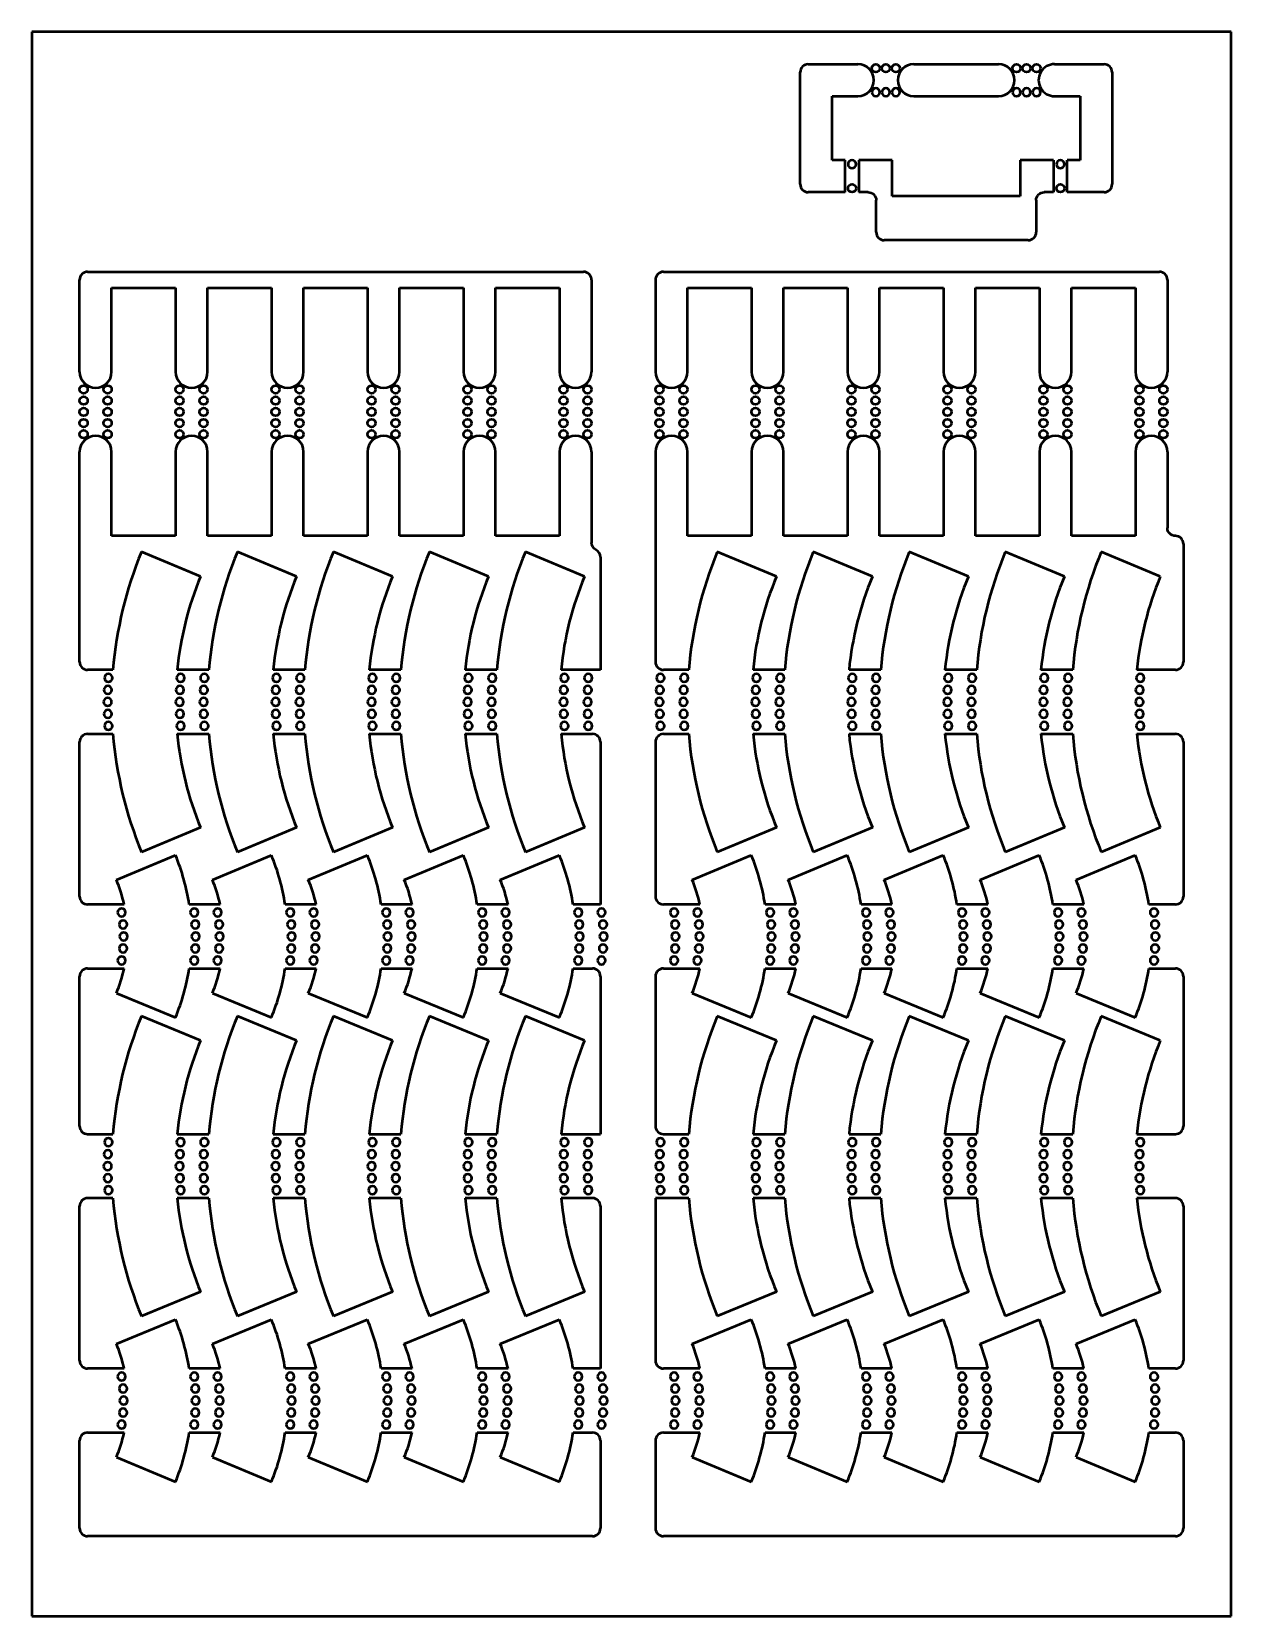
# Model space of a CAD drawing. Header units: millimetres. Extents: x 173 to 248, y 126.8 to 225.8.
import ezdxf

# ---------------------------------------------------------------- set-up
doc = ezdxf.new("R2010")
doc.units = ezdxf.units.MM
doc.header["$LTSCALE"] = 0.75
doc.layers.add('Visible', color=7, linetype='Continuous', lineweight=50)

msp = doc.modelspace()

# ---------------------------------------------------------------- linework, layer by layer
at = {"layer": 'Visible'}
for p, q in [((247.992931, 225.798794), (172.992931, 225.798794)), ((172.992931, 225.798794), (172.992931, 126.798794)), ((247.992931, 126.798794), (247.992931, 225.798794)), ((221.541744, 223.769088), (224.643292, 223.769088)), ((228.143292, 223.769088), (233.440195, 223.769088)), ((236.940195, 223.769088), (240.041744, 223.769088)), ((221.041744, 216.269088), (221.041744, 223.269088)), ((240.541744, 223.269088), (240.541744, 216.269088)), ((223.041744, 221.769088), (224.643292, 221.769088)), ((223.041744, 217.769088), (223.041744, 221.769088)), ((228.143292, 221.769088), (233.440195, 221.769088)), ((236.940195, 221.769088), (238.541744, 221.769088)), ((238.541744, 221.769088), (238.541744, 217.769088)), ((223.853395, 217.769088), (223.041744, 217.769088)), ((223.853395, 215.769088), (223.853395, 217.769088)), ((224.703395, 217.769088), (224.703395, 215.769088)), ((226.791744, 217.769088), (224.703395, 217.769088)), ((226.791744, 215.519088), (226.791744, 217.769088)), ((234.791744, 217.769088), (234.791744, 215.519088)), ((236.880092, 217.769088), (234.791744, 217.769088)), ((236.880092, 217.769088), (236.880092, 215.769088)), ((237.730092, 215.769088), (237.730092, 217.769088)), ((238.541744, 217.769088), (237.730092, 217.769088)), ((223.853395, 215.769088), (221.541744, 215.769088)), ((225.291744, 215.769088), (224.703395, 215.769088)), ((225.791744, 213.269088), (225.791744, 215.269088)), ((234.791744, 215.519088), (226.791744, 215.519088)), ((235.791744, 215.269088), (235.791744, 213.269088)), ((236.880092, 215.769088), (236.291744, 215.769088)), ((240.041744, 215.769088), (237.730092, 215.769088)), ((235.291744, 212.769088), (226.291744, 212.769088)), ((175.992931, 204.548794), (175.992931, 210.298794)), ((176.492931, 210.798794), (207.492931, 210.798794)), ((207.992931, 210.298794), (207.992931, 204.548794)), ((211.992931, 210.298794), (211.992931, 204.548794)), ((212.492931, 210.798794), (243.492931, 210.798794)), ((243.992931, 210.298794), (243.992931, 204.548794)), ((177.992931, 209.798794), (181.992931, 209.798794)), ((177.992931, 204.548794), (177.992931, 209.798794)), ((181.992931, 209.798794), (181.992931, 204.548794)), ((183.992931, 209.798794), (187.992931, 209.798794)), ((183.992931, 204.548794), (183.992931, 209.798794)), ((187.992931, 209.798794), (187.992931, 204.548794)), ((189.992931, 209.798794), (193.992931, 209.798794)), ((189.992931, 204.548794), (189.992931, 209.798794)), ((193.992931, 209.798794), (193.992931, 204.548794)), ((195.992931, 209.798794), (199.992931, 209.798794)), ((195.992931, 204.548794), (195.992931, 209.798794)), ((199.992931, 209.798794), (199.992931, 204.548794)), ((201.992931, 209.798794), (205.992931, 209.798794)), ((201.992931, 204.548794), (201.992931, 209.798794)), ((205.992931, 209.798794), (205.992931, 204.548794)), ((213.992931, 209.798794), (217.992931, 209.798794)), ((213.992931, 204.548794), (213.992931, 209.798794)), ((217.992931, 209.798794), (217.992931, 204.548794)), ((219.992931, 209.798794), (223.992931, 209.798794)), ((219.992931, 204.548794), (219.992931, 209.798794)), ((223.992931, 209.798794), (223.992931, 204.548794)), ((225.992931, 209.798794), (229.992931, 209.798794)), ((225.992931, 204.548794), (225.992931, 209.798794)), ((229.992931, 209.798794), (229.992931, 204.548794)), ((231.992931, 209.798794), (235.992931, 209.798794)), ((231.992931, 204.548794), (231.992931, 209.798794)), ((235.992931, 209.798794), (235.992931, 204.548794)), ((237.992931, 209.798794), (241.992931, 209.798794)), ((237.992931, 204.548794), (237.992931, 209.798794)), ((241.992931, 209.798794), (241.992931, 204.548794)), ((175.992931, 186.42305), (175.992931, 199.548794)), ((177.992931, 194.298794), (177.992931, 199.548794)), ((181.992931, 199.548794), (181.992931, 194.298794)), ((183.992931, 194.298794), (183.992931, 199.548794)), ((187.992931, 199.548794), (187.992931, 194.298794)), ((189.992931, 194.298794), (189.992931, 199.548794)), ((193.992931, 199.548794), (193.992931, 194.298794)), ((195.992931, 194.298794), (195.992931, 199.548794)), ((199.992931, 199.548794), (199.992931, 194.298794)), ((201.992931, 194.298794), (201.992931, 199.548794)), ((205.992931, 199.548794), (205.992931, 194.298794)), ((207.992931, 199.548794), (207.992931, 193.874994)), ((211.992931, 199.548794), (211.992931, 186.42305)), ((213.992931, 194.298794), (213.992931, 199.548794)), ((217.992931, 199.548794), (217.992931, 194.298794)), ((219.992931, 194.298794), (219.992931, 199.548794)), ((223.992931, 199.548794), (223.992931, 194.298794)), ((225.992931, 194.298794), (225.992931, 199.548794)), ((229.992931, 199.548794), (229.992931, 194.298794)), ((231.992931, 194.298794), (231.992931, 199.548794)), ((235.992931, 199.548794), (235.992931, 194.298794)), ((237.992931, 194.298794), (237.992931, 199.548794)), ((241.992931, 199.548794), (241.992931, 194.298794)), ((243.992931, 199.548794), (243.992931, 194.798795)), ((181.992931, 194.298794), (177.992931, 194.298794)), ((187.992931, 194.298794), (183.992931, 194.298794)), ((193.992931, 194.298794), (189.992931, 194.298794)), ((199.992931, 194.298794), (195.992931, 194.298794)), ((205.992931, 194.298794), (201.992931, 194.298794)), ((217.992931, 194.298794), (213.992931, 194.298794)), ((223.992931, 194.298794), (219.992931, 194.298794)), ((229.992931, 194.298794), (225.992931, 194.298794)), ((235.992931, 194.298794), (231.992931, 194.298794)), ((241.992931, 194.298794), (237.992931, 194.298794)), ((183.5534, 191.768061), (179.857882, 193.298794)), ((189.5534, 191.768061), (185.857882, 193.298794)), ((195.5534, 191.768061), (191.857882, 193.298794)), ((201.5534, 191.768061), (197.857882, 193.298794)), ((207.5534, 191.768061), (203.857882, 193.298794)), ((219.5534, 191.768061), (215.857882, 193.298794)), ((225.5534, 191.768061), (221.857882, 193.298794)), ((231.5534, 191.768061), (227.857882, 193.298794)), ((237.5534, 191.768061), (233.857882, 193.298794)), ((243.5534, 191.768061), (239.857882, 193.298794)), ((244.992931, 193.798795), (244.992931, 186.42305)), ((208.5534, 192.976767), (208.5534, 185.92305)), ((178.0747, 185.92305), (176.492931, 185.92305)), ((184.0747, 185.92305), (182.090725, 185.92305)), ((190.0747, 185.92305), (188.090725, 185.92305)), ((196.0747, 185.92305), (194.090725, 185.92305)), ((202.0747, 185.92305), (200.090725, 185.92305)), ((208.5534, 185.92305), (206.090725, 185.92305)), ((214.0747, 185.92305), (212.492931, 185.92305)), ((220.0747, 185.92305), (218.090725, 185.92305)), ((226.0747, 185.92305), (224.090725, 185.92305)), ((232.0747, 185.92305), (230.090725, 185.92305)), ((238.0747, 185.92305), (236.090725, 185.92305)), ((244.492931, 185.92305), (242.090725, 185.92305)), ((175.992931, 171.775164), (175.992931, 181.42305)), ((176.492931, 181.92305), (178.0747, 181.92305)), ((182.090725, 181.92305), (184.0747, 181.92305)), ((188.090725, 181.92305), (190.0747, 181.92305)), ((194.090725, 181.92305), (196.0747, 181.92305)), ((200.090725, 181.92305), (202.0747, 181.92305)), ((206.090725, 181.92305), (208.0534, 181.92305)), ((208.5534, 181.42305), (208.5534, 171.275164)), ((211.992931, 181.42305), (211.992931, 171.775164)), ((212.492931, 181.92305), (214.0747, 181.92305)), ((218.090725, 181.92305), (220.0747, 181.92305)), ((224.090725, 181.92305), (226.0747, 181.92305)), ((230.090725, 181.92305), (232.0747, 181.92305)), ((236.090725, 181.92305), (238.0747, 181.92305)), ((242.090725, 181.92305), (244.492931, 181.92305)), ((244.992931, 181.42305), (244.992931, 171.775164)), ((183.5534, 176.07804), (179.857882, 174.547306)), ((189.5534, 176.07804), (185.857882, 174.547306)), ((195.5534, 176.07804), (191.857882, 174.547306)), ((201.5534, 176.07804), (197.857882, 174.547306)), ((207.5534, 176.07804), (203.857882, 174.547306)), ((219.5534, 176.07804), (215.857882, 174.547306)), ((225.5534, 176.07804), (221.857882, 174.547306)), ((231.5534, 176.07804), (227.857882, 174.547306)), ((237.5534, 176.07804), (233.857882, 174.547306)), ((243.5534, 176.07804), (239.857882, 174.547306)), ((178.288816, 172.814986), (181.984335, 174.345719)), ((184.288816, 172.814986), (187.984335, 174.345719)), ((190.288816, 172.814986), (193.984335, 174.345719)), ((196.288816, 172.814986), (199.984335, 174.345719)), ((202.288816, 172.814986), (205.984335, 174.345719)), ((214.288816, 172.814986), (217.984335, 174.345719)), ((220.288816, 172.814986), (223.984335, 174.345719)), ((226.288816, 172.814986), (229.984335, 174.345719)), ((232.288816, 172.814986), (235.984335, 174.345719)), ((238.288816, 172.814986), (241.984335, 174.345719)), ((178.774127, 171.275164), (176.492931, 171.275164)), ((184.774127, 171.275164), (182.841118, 171.275164)), ((190.774127, 171.275164), (188.841118, 171.275164)), ((196.774127, 171.275164), (194.841118, 171.275164)), ((202.774127, 171.275164), (200.841118, 171.275164)), ((208.5534, 171.275164), (206.841118, 171.275164)), ((214.774127, 171.275164), (212.492931, 171.275164)), ((220.774127, 171.275164), (218.841118, 171.275164)), ((226.774127, 171.275164), (224.841118, 171.275164)), ((232.774127, 171.275164), (230.841118, 171.275164)), ((238.774127, 171.275164), (236.841118, 171.275164)), ((244.492931, 171.275164), (242.841118, 171.275164)), ((175.992931, 157.42305), (175.992931, 166.775164)), ((176.492931, 167.275164), (178.774127, 167.275164)), ((182.841118, 167.275164), (184.774127, 167.275164)), ((188.841118, 167.275164), (190.774127, 167.275164)), ((194.841118, 167.275164), (196.774127, 167.275164)), ((200.841118, 167.275164), (202.774127, 167.275164)), ((206.841118, 167.275164), (208.0534, 167.275164)), ((208.5534, 166.775164), (208.5534, 156.92305)), ((211.992931, 166.775164), (211.992931, 157.42305)), ((212.492931, 167.275164), (214.774127, 167.275164)), ((218.841118, 167.275164), (220.774127, 167.275164)), ((224.841118, 167.275164), (226.774127, 167.275164)), ((230.841118, 167.275164), (232.774127, 167.275164)), ((236.841118, 167.275164), (238.774127, 167.275164)), ((242.841118, 167.275164), (244.492931, 167.275164)), ((244.992931, 166.775164), (244.992931, 157.42305)), ((178.288816, 165.735342), (181.984335, 164.204608)), ((184.288816, 165.735342), (187.984335, 164.204608)), ((190.288816, 165.735342), (193.984335, 164.204608)), ((196.288816, 165.735342), (199.984335, 164.204608)), ((202.288816, 165.735342), (205.984335, 164.204608)), ((214.288816, 165.735342), (217.984335, 164.204608)), ((220.288816, 165.735342), (223.984335, 164.204608)), ((226.288816, 165.735342), (229.984335, 164.204608)), ((232.288816, 165.735342), (235.984335, 164.204608)), ((238.288816, 165.735342), (241.984335, 164.204608)), ((183.5534, 162.768061), (179.857882, 164.298794)), ((189.5534, 162.768061), (185.857882, 164.298794)), ((195.5534, 162.768061), (191.857882, 164.298794)), ((201.5534, 162.768061), (197.857882, 164.298794)), ((207.5534, 162.768061), (203.857882, 164.298794)), ((219.5534, 162.768061), (215.857882, 164.298794)), ((225.5534, 162.768061), (221.857882, 164.298794)), ((231.5534, 162.768061), (227.857882, 164.298794)), ((237.5534, 162.768061), (233.857882, 164.298794)), ((243.5534, 162.768061), (239.857882, 164.298794)), ((176.492931, 156.92305), (178.0747, 156.92305)), ((182.090725, 156.92305), (184.0747, 156.92305)), ((188.090725, 156.92305), (190.0747, 156.92305)), ((194.090725, 156.92305), (196.0747, 156.92305)), ((200.090725, 156.92305), (202.0747, 156.92305)), ((206.090725, 156.92305), (208.5534, 156.92305)), ((212.492931, 156.92305), (214.0747, 156.92305)), ((218.090725, 156.92305), (220.0747, 156.92305)), ((224.090725, 156.92305), (226.0747, 156.92305)), ((230.090725, 156.92305), (232.0747, 156.92305)), ((236.090725, 156.92305), (238.0747, 156.92305)), ((242.090725, 156.92305), (244.492931, 156.92305)), ((178.0747, 152.92305), (176.492931, 152.92305)), ((184.0747, 152.92305), (182.090725, 152.92305)), ((190.0747, 152.92305), (188.090725, 152.92305)), ((196.0747, 152.92305), (194.090725, 152.92305)), ((202.0747, 152.92305), (200.090725, 152.92305)), ((208.0534, 152.92305), (206.090725, 152.92305)), ((211.992931, 152.92305), (211.992931, 142.775164)), ((214.0747, 152.92305), (211.992931, 152.92305)), ((220.0747, 152.92305), (218.090725, 152.92305)), ((226.0747, 152.92305), (224.090725, 152.92305)), ((232.0747, 152.92305), (230.090725, 152.92305)), ((238.0747, 152.92305), (236.090725, 152.92305)), ((244.492931, 152.92305), (242.090725, 152.92305)), ((175.992931, 142.775164), (175.992931, 152.42305)), ((208.5534, 152.42305), (208.5534, 142.275164)), ((244.992931, 152.42305), (244.992931, 142.775164)), ((183.5534, 147.07804), (179.857882, 145.547306)), ((189.5534, 147.07804), (185.857882, 145.547306)), ((195.5534, 147.07804), (191.857882, 145.547306)), ((201.5534, 147.07804), (197.857882, 145.547306)), ((207.5534, 147.07804), (203.857882, 145.547306)), ((219.5534, 147.07804), (215.857882, 145.547306)), ((225.5534, 147.07804), (221.857882, 145.547306)), ((231.5534, 147.07804), (227.857882, 145.547306)), ((237.5534, 147.07804), (233.857882, 145.547306)), ((243.5534, 147.07804), (239.857882, 145.547306)), ((178.288816, 143.814986), (181.984335, 145.345719)), ((184.288816, 143.814986), (187.984335, 145.345719)), ((190.288816, 143.814986), (193.984335, 145.345719)), ((196.288816, 143.814986), (199.984335, 145.345719)), ((202.288816, 143.814986), (205.984335, 145.345719)), ((214.288816, 143.814986), (217.984335, 145.345719)), ((220.288816, 143.814986), (223.984335, 145.345719)), ((226.288816, 143.814986), (229.984335, 145.345719)), ((232.288816, 143.814986), (235.984335, 145.345719)), ((238.288816, 143.814986), (241.984335, 145.345719)), ((178.774127, 142.275164), (176.492931, 142.275164)), ((184.774127, 142.275164), (182.841118, 142.275164)), ((190.774127, 142.275164), (188.841118, 142.275164)), ((196.774127, 142.275164), (194.841118, 142.275164)), ((202.774127, 142.275164), (200.841118, 142.275164)), ((208.5534, 142.275164), (206.841118, 142.275164)), ((214.774127, 142.275164), (212.492931, 142.275164)), ((220.774127, 142.275164), (218.841118, 142.275164)), ((226.774127, 142.275164), (224.841118, 142.275164)), ((232.774127, 142.275164), (230.841118, 142.275164)), ((238.774127, 142.275164), (236.841118, 142.275164)), ((244.492931, 142.275164), (242.841118, 142.275164)), ((175.992931, 132.298794), (175.992931, 137.775164)), ((176.492931, 138.275164), (178.774127, 138.275164)), ((182.841118, 138.275164), (184.774127, 138.275164)), ((188.841118, 138.275164), (190.774127, 138.275164)), ((194.841118, 138.275164), (196.774127, 138.275164)), ((200.841118, 138.275164), (202.774127, 138.275164)), ((206.841118, 138.275164), (208.0534, 138.275164)), ((208.5534, 137.775164), (208.5534, 132.298794)), ((211.992931, 137.775164), (211.992931, 132.298794)), ((212.492931, 138.275164), (214.774127, 138.275164)), ((218.841118, 138.275164), (220.774127, 138.275164)), ((224.841118, 138.275164), (226.774127, 138.275164)), ((230.841118, 138.275164), (232.774127, 138.275164)), ((236.841118, 138.275164), (238.774127, 138.275164)), ((242.841118, 138.275164), (244.492931, 138.275164)), ((244.992931, 137.775164), (244.992931, 132.298794)), ((178.288816, 136.735342), (181.984335, 135.204608)), ((184.288816, 136.735342), (187.984335, 135.204608)), ((190.288816, 136.735342), (193.984335, 135.204608)), ((196.288816, 136.735342), (199.984335, 135.204608)), ((202.288816, 136.735342), (205.984335, 135.204608)), ((214.288816, 136.735342), (217.984335, 135.204608)), ((220.288816, 136.735342), (223.984335, 135.204608)), ((226.288816, 136.735342), (229.984335, 135.204608)), ((232.288816, 136.735342), (235.984335, 135.204608)), ((238.288816, 136.735342), (241.984335, 135.204608)), ((208.0534, 131.798794), (176.492931, 131.798794)), ((244.492931, 131.798794), (212.492931, 131.798794)), ((172.992931, 126.798794), (247.992931, 126.798794))]:
    msp.add_line(p, q, dxfattribs=at)
for centre in [(225.767819, 223.519088), (226.393292, 223.519088), (227.018765, 223.519088), (234.564722, 223.519088), (235.190195, 223.519088), (235.815669, 223.519088), (224.278395, 216.019088), (237.305092, 216.019088), (176.242931, 203.448794), (176.242931, 202.748794), (177.742931, 203.448794), (177.742931, 202.748794), (182.242931, 203.448794), (182.242931, 202.748794), (183.742931, 203.448794), (183.742931, 202.748794), (188.242931, 203.448794), (188.242931, 202.748794), (189.742931, 203.448794), (189.742931, 202.748794), (194.242931, 203.448794), (194.242931, 202.748794), (195.742931, 203.448794), (195.742931, 202.748794), (200.242931, 203.448794), (200.242931, 202.748794), (201.742931, 203.448794), (201.742931, 202.748794), (206.242931, 203.448794), (206.242931, 202.748794), (207.742931, 203.448794), (207.742931, 202.748794), (212.242931, 203.448794), (212.242931, 202.748794), (213.742931, 203.448794), (213.742931, 202.748794), (218.242931, 203.448794), (218.242931, 202.748794), (219.742931, 203.448794), (219.742931, 202.748794), (224.242931, 203.448794), (224.242931, 202.748794), (225.742931, 203.448794), (225.742931, 202.748794), (230.242931, 203.448794), (230.242931, 202.748794), (231.742931, 203.448794), (231.742931, 202.748794), (236.242931, 203.448794), (236.242931, 202.748794), (237.742931, 203.448794), (237.742931, 202.748794), (242.242931, 203.448794), (242.242931, 202.748794), (243.742931, 203.448794), (243.742931, 202.748794), (176.242931, 202.048794), (177.742931, 202.048794), (182.242931, 202.048794), (183.742931, 202.048794), (188.242931, 202.048794), (189.742931, 202.048794), (194.242931, 202.048794), (195.742931, 202.048794), (200.242931, 202.048794), (201.742931, 202.048794), (206.242931, 202.048794), (207.742931, 202.048794), (212.242931, 202.048794), (213.742931, 202.048794), (218.242931, 202.048794), (219.742931, 202.048794), (224.242931, 202.048794), (225.742931, 202.048794), (230.242931, 202.048794), (231.742931, 202.048794), (236.242931, 202.048794), (237.742931, 202.048794), (242.242931, 202.048794), (243.742931, 202.048794), (176.242931, 201.348794), (177.742931, 201.348794), (182.242931, 201.348794), (183.742931, 201.348794), (188.242931, 201.348794), (189.742931, 201.348794), (194.242931, 201.348794), (195.742931, 201.348794), (200.242931, 201.348794), (201.742931, 201.348794), (206.242931, 201.348794), (207.742931, 201.348794), (212.242931, 201.348794), (213.742931, 201.348794), (218.242931, 201.348794), (219.742931, 201.348794), (224.242931, 201.348794), (225.742931, 201.348794), (230.242931, 201.348794), (231.742931, 201.348794), (236.242931, 201.348794), (237.742931, 201.348794), (242.242931, 201.348794), (243.742931, 201.348794), (176.242931, 200.648794), (177.742931, 200.648794), (182.242931, 200.648794), (183.742931, 200.648794), (188.242931, 200.648794), (189.742931, 200.648794), (194.242931, 200.648794), (195.742931, 200.648794), (200.242931, 200.648794), (201.742931, 200.648794), (206.242931, 200.648794), (207.742931, 200.648794), (212.242931, 200.648794), (213.742931, 200.648794), (218.242931, 200.648794), (219.742931, 200.648794), (224.242931, 200.648794), (225.742931, 200.648794), (230.242931, 200.648794), (231.742931, 200.648794), (236.242931, 200.648794), (237.742931, 200.648794), (242.242931, 200.648794), (243.742931, 200.648794)]:
    msp.add_circle(centre, 0.25, dxfattribs=at)
at = {"layer": 'Visible', "extrusion": (0, 0, -1)}
for centre in [(-225.767819, 222.019088), (-226.393292, 222.019088), (-227.018765, 222.019088), (-234.564722, 222.019088), (-235.190195, 222.019088), (-235.815669, 222.019088), (-224.278395, 217.519088), (-237.305092, 217.519088), (-177.788427, 185.42305), (-182.298477, 185.421893), (-183.788427, 185.42305), (-188.298477, 185.421893), (-189.788427, 185.42305), (-194.298477, 185.421893), (-195.788427, 185.42305), (-200.298477, 185.421893), (-201.788427, 185.42305), (-206.298477, 185.421893), (-207.788427, 185.42305), (-212.298477, 185.421893), (-213.788427, 185.42305), (-218.298477, 185.421893), (-219.788427, 185.42305), (-224.298477, 185.421893), (-225.788427, 185.42305), (-230.298477, 185.421893), (-231.788427, 185.42305), (-236.298477, 185.421893), (-237.788427, 185.42305), (-242.298477, 185.421893), (-177.742931, 183.92305), (-177.754297, 184.67305), (-182.242931, 183.92305), (-182.256824, 184.67305), (-183.742931, 183.92305), (-183.754297, 184.67305), (-188.242931, 183.92305), (-188.256824, 184.67305), (-189.742931, 183.92305), (-189.754297, 184.67305), (-194.242931, 183.92305), (-194.256824, 184.67305), (-195.742931, 183.92305), (-195.754297, 184.67305), (-200.242931, 183.92305), (-200.256824, 184.67305), (-201.742931, 183.92305), (-201.754297, 184.67305), (-206.242931, 183.92305), (-206.256824, 184.67305), (-207.742931, 183.92305), (-207.754297, 184.67305), (-212.242931, 183.92305), (-212.256824, 184.67305), (-213.742931, 183.92305), (-213.754297, 184.67305), (-218.242931, 183.92305), (-218.256824, 184.67305), (-219.742931, 183.92305), (-219.754297, 184.67305), (-224.242931, 183.92305), (-224.256824, 184.67305), (-225.742931, 183.92305), (-225.754297, 184.67305), (-230.242931, 183.92305), (-230.256824, 184.67305), (-231.742931, 183.92305), (-231.754297, 184.67305), (-236.242931, 183.92305), (-236.256824, 184.67305), (-237.742931, 183.92305), (-237.754297, 184.67305), (-242.242931, 183.92305), (-242.256824, 184.67305), (-177.754297, 183.17305), (-182.256824, 183.17305), (-183.754297, 183.17305), (-188.256824, 183.17305), (-189.754297, 183.17305), (-194.256824, 183.17305), (-195.754297, 183.17305), (-200.256824, 183.17305), (-201.754297, 183.17305), (-206.256824, 183.17305), (-207.754297, 183.17305), (-212.256824, 183.17305), (-213.754297, 183.17305), (-218.256824, 183.17305), (-219.754297, 183.17305), (-224.256824, 183.17305), (-225.754297, 183.17305), (-230.256824, 183.17305), (-231.754297, 183.17305), (-236.256824, 183.17305), (-237.754297, 183.17305), (-242.256824, 183.17305), (-177.788427, 182.42305), (-182.298477, 182.424208), (-183.788427, 182.42305), (-188.298477, 182.424208), (-189.788427, 182.42305), (-194.298477, 182.424208), (-195.788427, 182.42305), (-200.298477, 182.424208), (-201.788427, 182.42305), (-206.298477, 182.424208), (-207.788427, 182.42305), (-212.298477, 182.424208), (-213.788427, 182.42305), (-218.298477, 182.424208), (-219.788427, 182.42305), (-224.298477, 182.424208), (-225.788427, 182.42305), (-230.298477, 182.424208), (-231.788427, 182.42305), (-236.298477, 182.424208), (-237.788427, 182.42305), (-242.298477, 182.424208), (-178.61705, 170.775164), (-183.159339, 170.775164), (-184.61705, 170.775164), (-189.159339, 170.775164), (-190.61705, 170.775164), (-195.159339, 170.775164), (-196.61705, 170.775164), (-201.159339, 170.775164), (-202.61705, 170.775164), (-207.159339, 170.775164), (-208.61705, 170.775164), (-213.159339, 170.775164), (-214.61705, 170.775164), (-219.159339, 170.775164), (-220.61705, 170.775164), (-225.159339, 170.775164), (-226.61705, 170.775164), (-231.159339, 170.775164), (-232.61705, 170.775164), (-237.159339, 170.775164), (-238.61705, 170.775164), (-243.159339, 170.775164), (-178.711626, 170.025164), (-178.742931, 169.275164), (-183.222081, 170.025164), (-183.242931, 169.275164), (-184.711626, 170.025164), (-184.742931, 169.275164), (-189.222081, 170.025164), (-189.242931, 169.275164), (-190.711626, 170.025164), (-190.742931, 169.275164), (-195.222081, 170.025164), (-195.242931, 169.275164), (-196.711626, 170.025164), (-196.742931, 169.275164), (-201.222081, 170.025164), (-201.242931, 169.275164), (-202.711626, 170.025164), (-202.742931, 169.275164), (-207.222081, 170.025164), (-207.242931, 169.275164), (-208.711626, 170.025164), (-208.742931, 169.275164), (-213.222081, 170.025164), (-213.242931, 169.275164), (-214.711626, 170.025164), (-214.742931, 169.275164), (-219.222081, 170.025164), (-219.242931, 169.275164), (-220.711626, 170.025164), (-220.742931, 169.275164), (-225.222081, 170.025164), (-225.242931, 169.275164), (-226.711626, 170.025164), (-226.742931, 169.275164), (-231.222081, 170.025164), (-231.242931, 169.275164), (-232.711626, 170.025164), (-232.742931, 169.275164), (-237.222081, 170.025164), (-237.242931, 169.275164), (-238.711626, 170.025164), (-238.742931, 169.275164), (-243.222081, 170.025164), (-243.242931, 169.275164), (-178.711626, 168.525164), (-183.222081, 168.525164), (-184.711626, 168.525164), (-189.222081, 168.525164), (-190.711626, 168.525164), (-195.222081, 168.525164), (-196.711626, 168.525164), (-201.222081, 168.525164), (-202.711626, 168.525164), (-207.222081, 168.525164), (-208.711626, 168.525164), (-213.222081, 168.525164), (-214.711626, 168.525164), (-219.222081, 168.525164), (-220.711626, 168.525164), (-225.222081, 168.525164), (-226.711626, 168.525164), (-231.222081, 168.525164), (-232.711626, 168.525164), (-237.222081, 168.525164), (-238.711626, 168.525164), (-243.222081, 168.525164), (-178.61705, 167.775164), (-183.159339, 167.775164), (-184.61705, 167.775164), (-189.159339, 167.775164), (-190.61705, 167.775164), (-195.159339, 167.775164), (-196.61705, 167.775164), (-201.159339, 167.775164), (-202.61705, 167.775164), (-207.159339, 167.775164), (-208.61705, 167.775164), (-213.159339, 167.775164), (-214.61705, 167.775164), (-219.159339, 167.775164), (-220.61705, 167.775164), (-225.159339, 167.775164), (-226.61705, 167.775164), (-231.159339, 167.775164), (-232.61705, 167.775164), (-237.159339, 167.775164), (-238.61705, 167.775164), (-243.159339, 167.775164), (-177.788427, 156.42305), (-182.298477, 156.421893), (-183.788427, 156.42305), (-188.298477, 156.421893), (-189.788427, 156.42305), (-194.298477, 156.421893), (-195.788427, 156.42305), (-200.298477, 156.421893), (-201.788427, 156.42305), (-206.298477, 156.421893), (-207.788427, 156.42305), (-212.298477, 156.421893), (-213.788427, 156.42305), (-218.298477, 156.421893), (-219.788427, 156.42305), (-224.298477, 156.421893), (-225.788427, 156.42305), (-230.298477, 156.421893), (-231.788427, 156.42305), (-236.298477, 156.421893), (-237.788427, 156.42305), (-242.298477, 156.421893), (-177.754297, 155.67305), (-182.256824, 155.67305), (-183.754297, 155.67305), (-188.256824, 155.67305), (-189.754297, 155.67305), (-194.256824, 155.67305), (-195.754297, 155.67305), (-200.256824, 155.67305), (-201.754297, 155.67305), (-206.256824, 155.67305), (-207.754297, 155.67305), (-212.256824, 155.67305), (-213.754297, 155.67305), (-218.256824, 155.67305), (-219.754297, 155.67305), (-224.256824, 155.67305), (-225.754297, 155.67305), (-230.256824, 155.67305), (-231.754297, 155.67305), (-236.256824, 155.67305), (-237.754297, 155.67305), (-242.256824, 155.67305), (-177.742931, 154.92305), (-182.242931, 154.92305), (-183.742931, 154.92305), (-188.242931, 154.92305), (-189.742931, 154.92305), (-194.242931, 154.92305), (-195.742931, 154.92305), (-200.242931, 154.92305), (-201.742931, 154.92305), (-206.242931, 154.92305), (-207.742931, 154.92305), (-212.242931, 154.92305), (-213.742931, 154.92305), (-218.242931, 154.92305), (-219.742931, 154.92305), (-224.242931, 154.92305), (-225.742931, 154.92305), (-230.242931, 154.92305), (-231.742931, 154.92305), (-236.242931, 154.92305), (-237.742931, 154.92305), (-242.242931, 154.92305), (-177.754297, 154.17305), (-177.788427, 153.42305), (-182.256824, 154.17305), (-182.298477, 153.424208), (-183.754297, 154.17305), (-183.788427, 153.42305), (-188.256824, 154.17305), (-188.298477, 153.424208), (-189.754297, 154.17305), (-189.788427, 153.42305), (-194.256824, 154.17305), (-194.298477, 153.424208), (-195.754297, 154.17305), (-195.788427, 153.42305), (-200.256824, 154.17305), (-200.298477, 153.424208), (-201.754297, 154.17305), (-201.788427, 153.42305), (-206.256824, 154.17305), (-206.298477, 153.424208), (-207.754297, 154.17305), (-207.788427, 153.42305), (-212.256824, 154.17305), (-212.298477, 153.424208), (-213.754297, 154.17305), (-213.788427, 153.42305), (-218.256824, 154.17305), (-218.298477, 153.424208), (-219.754297, 154.17305), (-219.788427, 153.42305), (-224.256824, 154.17305), (-224.298477, 153.424208), (-225.754297, 154.17305), (-225.788427, 153.42305), (-230.256824, 154.17305), (-230.298477, 153.424208), (-231.754297, 154.17305), (-231.788427, 153.42305), (-236.256824, 154.17305), (-236.298477, 153.424208), (-237.754297, 154.17305), (-237.788427, 153.42305), (-242.256824, 154.17305), (-242.298477, 153.424208), (-178.61705, 141.775164), (-183.159339, 141.775164), (-184.61705, 141.775164), (-189.159339, 141.775164), (-190.61705, 141.775164), (-195.159339, 141.775164), (-196.61705, 141.775164), (-201.159339, 141.775164), (-202.61705, 141.775164), (-207.159339, 141.775164), (-208.61705, 141.775164), (-213.159339, 141.775164), (-214.61705, 141.775164), (-219.159339, 141.775164), (-220.61705, 141.775164), (-225.159339, 141.775164), (-226.61705, 141.775164), (-231.159339, 141.775164), (-232.61705, 141.775164), (-237.159339, 141.775164), (-238.61705, 141.775164), (-243.159339, 141.775164), (-178.711626, 141.025164), (-183.222081, 141.025164), (-184.711626, 141.025164), (-189.222081, 141.025164), (-190.711626, 141.025164), (-195.222081, 141.025164), (-196.711626, 141.025164), (-201.222081, 141.025164), (-202.711626, 141.025164), (-207.222081, 141.025164), (-208.711626, 141.025164), (-213.222081, 141.025164), (-214.711626, 141.025164), (-219.222081, 141.025164), (-220.711626, 141.025164), (-225.222081, 141.025164), (-226.711626, 141.025164), (-231.222081, 141.025164), (-232.711626, 141.025164), (-237.222081, 141.025164), (-238.711626, 141.025164), (-243.222081, 141.025164), (-178.711626, 139.525164), (-178.742931, 140.275164), (-183.222081, 139.525164), (-183.242931, 140.275164), (-184.711626, 139.525164), (-184.742931, 140.275164), (-189.222081, 139.525164), (-189.242931, 140.275164), (-190.711626, 139.525164), (-190.742931, 140.275164), (-195.222081, 139.525164), (-195.242931, 140.275164), (-196.711626, 139.525164), (-196.742931, 140.275164), (-201.222081, 139.525164), (-201.242931, 140.275164), (-202.711626, 139.525164), (-202.742931, 140.275164), (-207.222081, 139.525164), (-207.242931, 140.275164), (-208.711626, 139.525164), (-208.742931, 140.275164), (-213.222081, 139.525164), (-213.242931, 140.275164), (-214.711626, 139.525164), (-214.742931, 140.275164), (-219.222081, 139.525164), (-219.242931, 140.275164), (-220.711626, 139.525164), (-220.742931, 140.275164), (-225.222081, 139.525164), (-225.242931, 140.275164), (-226.711626, 139.525164), (-226.742931, 140.275164), (-231.222081, 139.525164), (-231.242931, 140.275164), (-232.711626, 139.525164), (-232.742931, 140.275164), (-237.222081, 139.525164), (-237.242931, 140.275164), (-238.711626, 139.525164), (-238.742931, 140.275164), (-243.222081, 139.525164), (-243.242931, 140.275164), (-178.61705, 138.775164), (-183.159339, 138.775164), (-184.61705, 138.775164), (-189.159339, 138.775164), (-190.61705, 138.775164), (-195.159339, 138.775164), (-196.61705, 138.775164), (-201.159339, 138.775164), (-202.61705, 138.775164), (-207.159339, 138.775164), (-208.61705, 138.775164), (-213.159339, 138.775164), (-214.61705, 138.775164), (-219.159339, 138.775164), (-220.61705, 138.775164), (-225.159339, 138.775164), (-226.61705, 138.775164), (-231.159339, 138.775164), (-232.61705, 138.775164), (-237.159339, 138.775164), (-238.61705, 138.775164), (-243.159339, 138.775164)]:
    msp.add_circle(centre, 0.25, dxfattribs=at)
at = {"layer": 'Visible'}
for centre, radius, start, end in [((221.541744, 223.269088), 0.5, 90, 180), ((224.643292, 222.769088), 1, 270.000001, 90), ((228.143292, 222.769088), 1, 90, 270), ((233.440195, 222.769088), 1, 270, 90), ((236.940195, 222.769088), 1, 90, 270.000001), ((240.041744, 223.269088), 0.5, 0, 90), ((221.541744, 216.269088), 0.5, 180, 270), ((240.041744, 216.269088), 0.5, 270, 0), ((226.291744, 213.269088), 0.5, 180, 270), ((235.291744, 213.269088), 0.5, 270, 0), ((176.492931, 210.298794), 0.5, 90, 180), ((207.492931, 210.298794), 0.5, 0, 90), ((212.492931, 210.298794), 0.5, 90, 180), ((243.492931, 210.298794), 0.5, 0, 90), ((176.992931, 204.548794), 1, 180, 0), ((182.992931, 204.548794), 1, 180, 0), ((188.992931, 204.548794), 1, 180, 0), ((194.992931, 204.548794), 1, 180, 0), ((200.992931, 204.548794), 1, 180, 0), ((206.992931, 204.548794), 1, 180, 0), ((212.992931, 204.548794), 1, 180, 0), ((218.992931, 204.548794), 1, 180, 0), ((224.992931, 204.548794), 1, 180, 0), ((230.992931, 204.548794), 1, 180, 0), ((236.992931, 204.548794), 1, 180, 0), ((242.992931, 204.548794), 1, 180, 0), ((176.992931, 199.548794), 1, 0, 180), ((182.992931, 199.548794), 1, 0, 180), ((188.992931, 199.548794), 1, 0, 180), ((194.992931, 199.548794), 1, 0, 180), ((200.992931, 199.548794), 1, 0, 180), ((206.992931, 199.548794), 1, 0, 180), ((212.992931, 199.548794), 1, 0, 180), ((218.992931, 199.548794), 1, 0, 180), ((224.992931, 199.548794), 1, 0, 180), ((230.992931, 199.548794), 1, 0, 180), ((236.992931, 199.548794), 1, 0, 180), ((242.992931, 199.548794), 1, 0, 180), ((244.492931, 193.798795), 0.5, 0, 90), ((202.492931, 183.92305), 24.5, 157.5, 175.317583), ((208.492931, 183.92305), 24.5, 157.5, 175.317583), ((214.492931, 183.92305), 24.5, 157.5, 175.317583), ((220.492931, 183.92305), 24.5, 157.5, 175.317583), ((226.492931, 183.92305), 24.5, 157.5, 175.317583), ((208.0534, 192.976767), 0.5, 0, 63.926076), ((238.492931, 183.92305), 24.5, 157.5, 175.317583), ((244.492931, 183.92305), 24.5, 157.5, 175.317583), ((250.492931, 183.92305), 24.5, 157.5, 175.317583), ((256.492931, 183.92305), 24.5, 157.5, 175.317583), ((262.492931, 183.92305), 24.5, 157.5, 175.317583), ((202.492931, 183.92305), 20.5, 157.5, 174.401262), ((208.492931, 183.92305), 20.5, 157.5, 174.401262), ((214.492931, 183.92305), 20.5, 157.5, 174.401262), ((220.492931, 183.92305), 20.5, 157.5, 174.401262), ((226.492931, 183.92305), 20.5, 157.5, 174.401262), ((238.492931, 183.92305), 20.5, 157.5, 174.401262), ((244.492931, 183.92305), 20.5, 157.5, 174.401262), ((250.492931, 183.92305), 20.5, 157.5, 174.401262), ((256.492931, 183.92305), 20.5, 157.5, 174.401262), ((262.492931, 183.92305), 20.5, 157.5, 174.401262), ((176.492931, 186.42305), 0.5, 180, 270), ((212.492931, 186.42305), 0.5, 180, 270), ((244.492931, 186.42305), 0.5, 270, 0), ((176.492931, 181.42305), 0.5, 90, 180), ((202.492931, 183.92305), 24.5, 184.682417, 202.5), ((202.492931, 183.92305), 20.5, 185.598738, 202.5), ((208.492931, 183.92305), 24.5, 184.682417, 202.5), ((208.492931, 183.92305), 20.5, 185.598738, 202.5), ((214.492931, 183.92305), 24.5, 184.682417, 202.5), ((214.492931, 183.92305), 20.5, 185.598738, 202.5), ((220.492931, 183.92305), 24.5, 184.682417, 202.5), ((220.492931, 183.92305), 20.5, 185.598738, 202.5), ((226.492931, 183.92305), 24.5, 184.682417, 202.5), ((226.492931, 183.92305), 20.5, 185.598738, 202.5), ((208.0534, 181.42305), 0.5, 0, 90), ((212.492931, 181.42305), 0.5, 90, 180), ((238.492931, 183.92305), 24.5, 184.682417, 202.5), ((238.492931, 183.92305), 20.5, 185.598738, 202.5), ((244.492931, 183.92305), 24.5, 184.682417, 202.5), ((244.492931, 183.92305), 20.5, 185.598738, 202.5), ((250.492931, 183.92305), 24.5, 184.682417, 202.5), ((250.492931, 183.92305), 20.5, 185.598738, 202.5), ((256.492931, 183.92305), 24.5, 184.682417, 202.5), ((256.492931, 183.92305), 20.5, 185.598738, 202.5), ((262.492931, 183.92305), 24.5, 184.682417, 202.5), ((262.492931, 183.92305), 20.5, 185.598738, 202.5), ((244.492931, 181.42305), 0.5, 0, 90), ((169.742931, 169.275164), 13.25, 8.681602, 22.5), ((175.742931, 169.275164), 13.25, 8.681602, 22.5), ((181.742931, 169.275164), 13.25, 8.681602, 22.5), ((187.742931, 169.275164), 13.25, 8.681602, 22.5), ((193.742931, 169.275164), 13.25, 8.681602, 22.5), ((205.742931, 169.275164), 13.25, 8.681602, 22.5), ((211.742931, 169.275164), 13.25, 8.681602, 22.5), ((217.742931, 169.275164), 13.25, 8.681602, 22.5), ((223.742931, 169.275164), 13.25, 8.681602, 22.5), ((229.742931, 169.275164), 13.25, 8.681602, 22.5), ((169.742931, 169.275164), 9.25, 12.48689, 22.5), ((175.742931, 169.275164), 9.25, 12.48689, 22.5), ((181.742931, 169.275164), 9.25, 12.48689, 22.5), ((187.742931, 169.275164), 9.25, 12.48689, 22.5), ((193.742931, 169.275164), 9.25, 12.48689, 22.5), ((205.742931, 169.275164), 9.25, 12.48689, 22.5), ((211.742931, 169.275164), 9.25, 12.48689, 22.5), ((217.742931, 169.275164), 9.25, 12.48689, 22.5), ((223.742931, 169.275164), 9.25, 12.48689, 22.5), ((229.742931, 169.275164), 9.25, 12.48689, 22.5), ((176.492931, 171.775164), 0.5, 180, 270), ((212.492931, 171.775164), 0.5, 180, 270), ((244.492931, 171.775164), 0.5, 270, 0), ((176.492931, 166.775164), 0.5, 90, 180), ((169.742931, 169.275164), 9.25, 337.5, 347.51311), ((169.742931, 169.275164), 13.25, 337.5, 351.318398), ((175.742931, 169.275164), 9.25, 337.5, 347.51311), ((175.742931, 169.275164), 13.25, 337.5, 351.318398), ((181.742931, 169.275164), 9.25, 337.5, 347.51311), ((181.742931, 169.275164), 13.25, 337.5, 351.318398), ((187.742931, 169.275164), 9.25, 337.5, 347.51311), ((187.742931, 169.275164), 13.25, 337.5, 351.318398), ((193.742931, 169.275164), 9.25, 337.5, 347.51311), ((193.742931, 169.275164), 13.25, 337.5, 351.318398), ((208.0534, 166.775164), 0.5, 0, 90), ((212.492931, 166.775164), 0.5, 90, 180), ((205.742931, 169.275164), 9.25, 337.5, 347.51311), ((205.742931, 169.275164), 13.25, 337.5, 351.318398), ((211.742931, 169.275164), 9.25, 337.5, 347.51311), ((211.742931, 169.275164), 13.25, 337.5, 351.318398), ((217.742931, 169.275164), 9.25, 337.5, 347.51311), ((217.742931, 169.275164), 13.25, 337.5, 351.318398), ((223.742931, 169.275164), 9.25, 337.5, 347.51311), ((223.742931, 169.275164), 13.25, 337.5, 351.318398), ((229.742931, 169.275164), 9.25, 337.5, 347.51311), ((229.742931, 169.275164), 13.25, 337.5, 351.318398), ((244.492931, 166.775164), 0.5, 0, 90), ((202.492931, 154.92305), 24.5, 157.5, 175.317583), ((208.492931, 154.92305), 24.5, 157.5, 175.317583), ((214.492931, 154.92305), 24.5, 157.5, 175.317583), ((220.492931, 154.92305), 24.5, 157.5, 175.317583), ((226.492931, 154.92305), 24.5, 157.5, 175.317583), ((238.492931, 154.92305), 24.5, 157.5, 175.317583), ((244.492931, 154.92305), 24.5, 157.5, 175.317583), ((250.492931, 154.92305), 24.5, 157.5, 175.317583), ((256.492931, 154.92305), 24.5, 157.5, 175.317583), ((262.492931, 154.92305), 24.5, 157.5, 175.317583), ((202.492931, 154.92305), 20.5, 157.5, 174.401262), ((208.492931, 154.92305), 20.5, 157.5, 174.401262), ((214.492931, 154.92305), 20.5, 157.5, 174.401262), ((220.492931, 154.92305), 20.5, 157.5, 174.401262), ((226.492931, 154.92305), 20.5, 157.5, 174.401262), ((238.492931, 154.92305), 20.5, 157.5, 174.401262), ((244.492931, 154.92305), 20.5, 157.5, 174.401262), ((250.492931, 154.92305), 20.5, 157.5, 174.401262), ((256.492931, 154.92305), 20.5, 157.5, 174.401262), ((262.492931, 154.92305), 20.5, 157.5, 174.401262), ((176.492931, 157.42305), 0.5, 180, 270), ((212.492931, 157.42305), 0.5, 180, 270), ((244.492931, 157.42305), 0.5, 270, 0), ((176.492931, 152.42305), 0.5, 90, 180), ((202.492931, 154.92305), 24.5, 184.682417, 202.5), ((202.492931, 154.92305), 20.5, 185.598738, 202.5), ((208.492931, 154.92305), 24.5, 184.682417, 202.5), ((208.492931, 154.92305), 20.5, 185.598738, 202.5), ((214.492931, 154.92305), 24.5, 184.682417, 202.5), ((214.492931, 154.92305), 20.5, 185.598738, 202.5), ((220.492931, 154.92305), 24.5, 184.682417, 202.5), ((220.492931, 154.92305), 20.5, 185.598738, 202.5), ((226.492931, 154.92305), 24.5, 184.682417, 202.5), ((226.492931, 154.92305), 20.5, 185.598738, 202.5), ((208.0534, 152.42305), 0.5, 0, 90), ((238.492931, 154.92305), 24.5, 184.682417, 202.5), ((238.492931, 154.92305), 20.5, 185.598738, 202.5), ((244.492931, 154.92305), 24.5, 184.682417, 202.5), ((244.492931, 154.92305), 20.5, 185.598738, 202.5), ((250.492931, 154.92305), 24.5, 184.682417, 202.5), ((250.492931, 154.92305), 20.5, 185.598738, 202.5), ((256.492931, 154.92305), 24.5, 184.682417, 202.5), ((256.492931, 154.92305), 20.5, 185.598738, 202.5), ((262.492931, 154.92305), 24.5, 184.682417, 202.5), ((262.492931, 154.92305), 20.5, 185.598738, 202.5), ((244.492931, 152.42305), 0.5, 0, 90), ((169.742931, 140.275164), 13.25, 8.681602, 22.5), ((175.742931, 140.275164), 13.25, 8.681602, 22.5), ((181.742931, 140.275164), 13.25, 8.681602, 22.5), ((187.742931, 140.275164), 13.25, 8.681602, 22.5), ((193.742931, 140.275164), 13.25, 8.681602, 22.5), ((205.742931, 140.275164), 13.25, 8.681602, 22.5), ((211.742931, 140.275164), 13.25, 8.681602, 22.5), ((217.742931, 140.275164), 13.25, 8.681602, 22.5), ((223.742931, 140.275164), 13.25, 8.681602, 22.5), ((229.742931, 140.275164), 13.25, 8.681602, 22.5), ((169.742931, 140.275164), 9.25, 12.48689, 22.5), ((175.742931, 140.275164), 9.25, 12.48689, 22.5), ((181.742931, 140.275164), 9.25, 12.48689, 22.5), ((187.742931, 140.275164), 9.25, 12.48689, 22.5), ((193.742931, 140.275164), 9.25, 12.48689, 22.5), ((205.742931, 140.275164), 9.25, 12.48689, 22.5), ((211.742931, 140.275164), 9.25, 12.48689, 22.5), ((217.742931, 140.275164), 9.25, 12.48689, 22.5), ((223.742931, 140.275164), 9.25, 12.48689, 22.5), ((229.742931, 140.275164), 9.25, 12.48689, 22.5), ((176.492931, 142.775164), 0.5, 180, 270), ((212.492931, 142.775164), 0.5, 180, 270), ((244.492931, 142.775164), 0.5, 270, 0), ((176.492931, 137.775164), 0.5, 90, 180), ((169.742931, 140.275164), 9.25, 337.5, 347.51311), ((169.742931, 140.275164), 13.25, 337.5, 351.318398), ((175.742931, 140.275164), 9.25, 337.5, 347.51311), ((175.742931, 140.275164), 13.25, 337.5, 351.318398), ((181.742931, 140.275164), 9.25, 337.5, 347.51311), ((181.742931, 140.275164), 13.25, 337.5, 351.318398), ((187.742931, 140.275164), 9.25, 337.5, 347.51311), ((187.742931, 140.275164), 13.25, 337.5, 351.318398), ((193.742931, 140.275164), 9.25, 337.5, 347.51311), ((193.742931, 140.275164), 13.25, 337.5, 351.318398), ((208.0534, 137.775164), 0.5, 0, 90), ((212.492931, 137.775164), 0.5, 90, 180), ((205.742931, 140.275164), 9.25, 337.5, 347.51311), ((205.742931, 140.275164), 13.25, 337.5, 351.318398), ((211.742931, 140.275164), 9.25, 337.5, 347.51311), ((211.742931, 140.275164), 13.25, 337.5, 351.318398), ((217.742931, 140.275164), 9.25, 337.5, 347.51311), ((217.742931, 140.275164), 13.25, 337.5, 351.318398), ((223.742931, 140.275164), 9.25, 337.5, 347.51311), ((223.742931, 140.275164), 13.25, 337.5, 351.318398), ((229.742931, 140.275164), 9.25, 337.5, 347.51311), ((229.742931, 140.275164), 13.25, 337.5, 351.318398), ((244.492931, 137.775164), 0.5, 0, 90), ((176.492931, 132.298794), 0.5, 180, 270), ((208.0534, 132.298794), 0.5, 270, 0), ((212.492931, 132.298794), 0.5, 180, 270), ((244.492931, 132.298794), 0.5, 270, 0)]:
    msp.add_arc(centre, radius, start, end, dxfattribs=at)
at = {"layer": 'Visible', "extrusion": (0, 0, -1)}
for centre, start, end in [((-225.291744, 215.269088), 90, 180), ((-236.291744, 215.269088), 0, 90), ((-244.492931, 194.798795), 270, 0), ((-208.492931, 193.874994), 296.073924, 0)]:
    msp.add_arc(centre, 0.5, start, end, dxfattribs=at)

doc.saveas('drawing.dxf')
